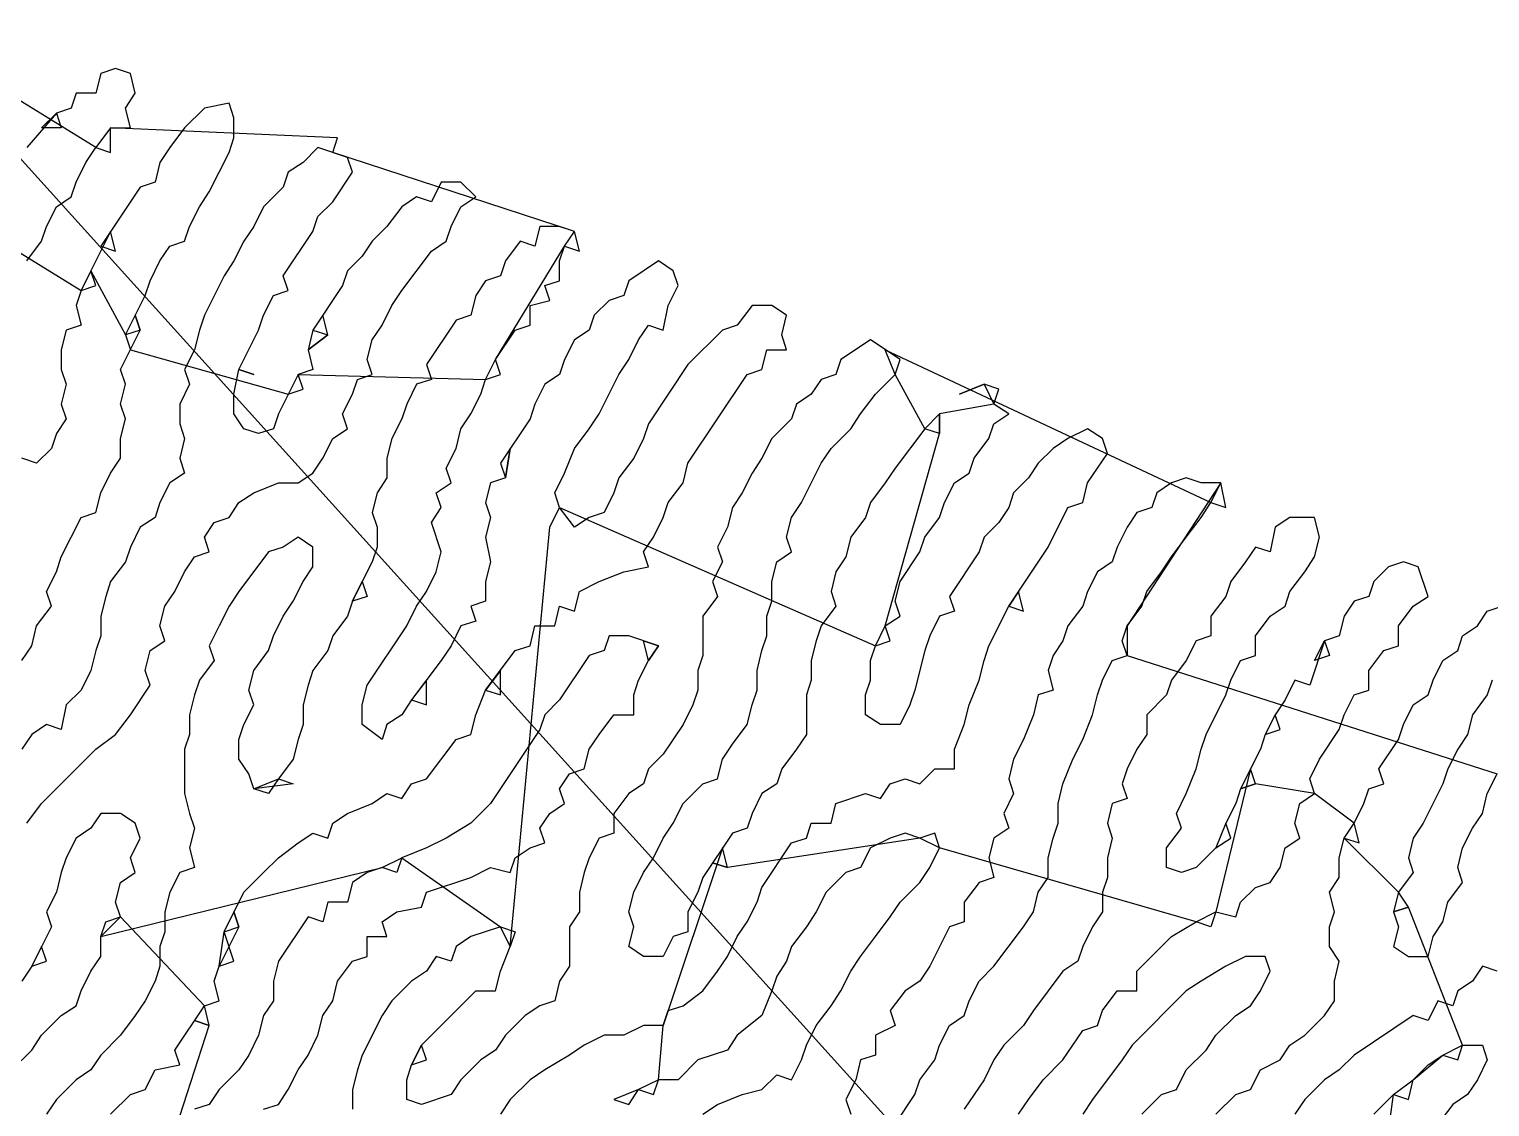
# Model space of a CAD drawing. Header units: metres. Extents: x 15 to 2853, y 44 to 1438.
# Drawn here: x 1689.5 to 1985.5, y 1138.5 to 1357 of the extents above; entities that cross this region are included whole.
import ezdxf

# ---------------------------------------------------------------- set-up
doc = ezdxf.new("R2010")
doc.units = ezdxf.units.M
doc.layers.add('Draw', color=2, linetype='CONTINUOUS')
doc.layers.add('Skip', color=1, linetype='CONTINUOUS')

msp = doc.modelspace()

# ---------------------------------------------------------------- linework, layer by layer
at = {"layer": 'draw'}
for p, q in [((1704, 1348), (1703, 1344)), ((1707, 1349), (1704, 1348)), ((1710, 1348), (1707, 1349)), ((1711, 1344), (1710, 1348)), ((1699, 1344), (1698, 1341)), ((1703, 1344), (1699, 1344)), ((1709, 1341), (1711, 1344)), ((1698, 1341), (1695, 1340)), ((1710, 1337), (1709, 1341)), ((1730, 1342), (1725, 1341)), ((1731, 1339), (1730, 1342)), ((1692, 1337), (1695, 1340)), ((1695, 1340), (1696, 1337)), ((1731, 1335), (1731, 1339)), ((1696, 1337), (1692, 1337)), ((1706, 1337), (1703, 1333)), ((1706, 1332), (1706, 1337)), ((1706, 1337), (1710, 1337)), ((1721, 1337), (1718, 1333)), ((1730, 1332), (1731, 1335)), ((1751, 1332), (1752, 1335)), ((1701, 1330), (1703, 1333)), ((1703, 1333), (1706, 1332)), ((1718, 1333), (1716, 1330)), ((1726, 1324), (1730, 1332)), ((1748, 1333), (1745, 1330)), ((1754, 1331), (1748, 1333)), ((1699, 1326), (1701, 1330)), ((1716, 1330), (1715, 1326)), ((1745, 1330), (1742, 1328)), ((1755, 1328), (1754, 1331)), ((1742, 1328), (1741, 1325)), ((1751, 1322), (1755, 1328)), ((1698, 1323), (1699, 1326)), ((1712, 1325), (1704, 1313)), ((1715, 1326), (1712, 1325)), ((1724, 1321), (1726, 1324)), ((1741, 1325), (1737, 1321)), ((1773, 1326), (1771, 1322)), ((1777, 1326), (1773, 1326)), ((1693, 1317), (1695, 1321)), ((1695, 1321), (1698, 1323)), ((1722, 1317), (1724, 1321)), ((1737, 1321), (1735, 1317)), ((1748, 1319), (1751, 1322)), ((1765, 1321), (1762, 1317)), ((1768, 1323), (1765, 1321)), ((1771, 1322), (1768, 1323)), ((1775, 1317), (1777, 1321)), ((1777, 1321), (1780, 1323)), ((1747, 1316), (1748, 1319)), ((1692, 1314), (1693, 1317)), ((1707, 1312), (1706, 1316)), ((1721, 1314), (1722, 1317)), ((1735, 1317), (1733, 1314)), ((1741, 1307), (1747, 1316)), ((1762, 1317), (1759, 1314)), ((1774, 1314), (1775, 1317)), ((1793, 1317), (1792, 1313)), ((1797, 1317), (1793, 1317)), ((1800, 1316), (1797, 1317)), ((1798, 1313), (1800, 1316)), ((1801, 1312), (1800, 1316)), ((1704, 1313), (1707, 1312)), ((1716, 1310), (1718, 1313)), ((1718, 1313), (1721, 1314)), ((1733, 1314), (1731, 1310)), ((1759, 1314), (1757, 1311)), ((1765, 1304), (1771, 1312)), ((1771, 1312), (1774, 1314)), ((1789, 1314), (1786, 1310)), ((1792, 1313), (1789, 1314)), ((1797, 1310), (1798, 1313)), ((1798, 1313), (1801, 1312)), ((1731, 1310), (1729, 1307)), ((1757, 1311), (1754, 1308)), ((1786, 1310), (1785, 1307)), ((1797, 1306), (1797, 1310)), ((1817, 1310), (1811, 1306)), ((1820, 1308), (1817, 1310)), ((1702, 1308), (1700, 1304)), ((1703, 1305), (1702, 1308)), ((1713, 1303), (1714, 1306)), ((1729, 1307), (1725, 1299)), ((1742, 1304), (1741, 1307)), ((1754, 1308), (1753, 1305)), ((1782, 1306), (1780, 1303)), ((1785, 1307), (1782, 1306)), ((1794, 1305), (1797, 1306)), ((1811, 1306), (1810, 1303)), ((1821, 1305), (1820, 1308)), ((1700, 1304), (1699, 1301)), ((1700, 1304), (1703, 1305)), ((1709, 1295), (1713, 1303)), ((1737, 1299), (1739, 1303)), ((1739, 1303), (1742, 1304)), ((1753, 1305), (1747, 1296)), ((1763, 1301), (1765, 1304)), ((1780, 1303), (1779, 1299)), ((1795, 1302), (1794, 1305)), ((1810, 1303), (1807, 1302)), ((1819, 1301), (1821, 1305)), ((1699, 1301), (1700, 1297)), ((1761, 1297), (1763, 1301)), ((1791, 1301), (1795, 1302)), ((1791, 1297), (1791, 1301)), ((1807, 1302), (1804, 1299)), ((1818, 1296), (1819, 1301)), ((1836, 1301), (1833, 1297)), ((1840, 1301), (1836, 1301)), ((1843, 1299), (1840, 1301)), ((1700, 1297), (1697, 1296)), ((1712, 1296), (1711, 1299)), ((1725, 1299), (1724, 1296)), ((1736, 1296), (1737, 1299)), ((1750, 1295), (1749, 1299)), ((1759, 1294), (1761, 1297)), ((1776, 1298), (1770, 1289)), ((1779, 1299), (1776, 1298)), ((1788, 1296), (1791, 1297)), ((1804, 1299), (1803, 1296)), ((1813, 1294), (1815, 1297)), ((1815, 1297), (1818, 1296)), ((1833, 1297), (1830, 1296)), ((1842, 1295), (1843, 1299)), ((1697, 1296), (1696, 1292)), ((1708, 1288), (1712, 1296)), ((1712, 1296), (1709, 1295)), ((1709, 1295), (1710, 1292)), ((1724, 1296), (1723, 1292)), ((1732, 1288), (1736, 1296)), ((1747, 1296), (1746, 1292)), ((1746, 1292), (1750, 1295)), ((1747, 1296), (1750, 1295)), ((1758, 1290), (1759, 1294)), ((1784, 1290), (1788, 1296)), ((1800, 1294), (1798, 1290)), ((1803, 1296), (1800, 1294)), ((1811, 1290), (1813, 1294)), ((1830, 1296), (1823, 1289)), ((1843, 1292), (1842, 1295)), ((1860, 1294), (1854, 1290)), ((1866, 1290), (1860, 1294)), ((1696, 1292), (1696, 1288)), ((1723, 1292), (1721, 1288)), ((1746, 1292), (1747, 1288)), ((1838, 1288), (1839, 1292)), ((1839, 1292), (1843, 1292)), ((1865, 1287), (1863, 1292)), ((1696, 1288), (1697, 1285)), ((1709, 1285), (1708, 1288)), ((1721, 1288), (1722, 1285)), ((1731, 1283), (1732, 1288)), ((1732, 1288), (1735, 1287)), ((1747, 1288), (1744, 1287)), ((1759, 1287), (1758, 1290)), ((1770, 1289), (1771, 1286)), ((1782, 1286), (1784, 1290)), ((1785, 1287), (1784, 1290)), ((1798, 1290), (1797, 1287)), ((1809, 1287), (1811, 1290)), ((1823, 1289), (1815, 1277)), ((1835, 1287), (1838, 1288)), ((1854, 1290), (1853, 1287)), ((1865, 1287), (1866, 1290)), ((1697, 1285), (1696, 1281)), ((1708, 1281), (1709, 1285)), ((1722, 1285), (1720, 1281)), ((1744, 1287), (1740, 1279)), ((1745, 1284), (1744, 1287)), ((1755, 1283), (1756, 1286)), ((1756, 1286), (1759, 1287)), ((1768, 1285), (1766, 1281)), ((1771, 1286), (1768, 1285)), ((1781, 1283), (1782, 1286)), ((1782, 1286), (1785, 1287)), ((1794, 1285), (1792, 1281)), ((1797, 1287), (1794, 1285)), ((1805, 1279), (1809, 1287)), ((1823, 1269), (1835, 1287)), ((1850, 1286), (1848, 1283)), ((1853, 1287), (1850, 1286)), ((1861, 1283), (1865, 1287)), ((1883, 1285), (1878, 1283)), ((1886, 1284), (1883, 1285)), ((1883, 1285), (1885, 1281)), ((1731, 1279), (1731, 1283)), ((1742, 1283), (1745, 1284)), ((1753, 1279), (1755, 1283)), ((1779, 1279), (1781, 1283)), ((1848, 1283), (1845, 1281)), ((1858, 1279), (1861, 1283)), ((1885, 1281), (1886, 1284)), ((1696, 1281), (1697, 1278)), ((1709, 1278), (1708, 1281)), ((1720, 1281), (1720, 1277)), ((1733, 1276), (1731, 1279)), ((1740, 1279), (1739, 1276)), ((1754, 1276), (1753, 1279)), ((1766, 1281), (1765, 1278)), ((1777, 1276), (1779, 1279)), ((1792, 1281), (1791, 1278)), ((1803, 1276), (1805, 1279)), ((1845, 1281), (1844, 1278)), ((1856, 1276), (1858, 1279)), ((1874, 1279), (1871, 1276)), ((1874, 1275), (1874, 1279)), ((1888, 1279), (1885, 1281)), ((1885, 1277), (1888, 1279)), ((1697, 1278), (1695, 1275)), ((1708, 1274), (1709, 1278)), ((1720, 1277), (1721, 1274)), ((1736, 1275), (1733, 1276)), ((1739, 1276), (1736, 1275)), ((1751, 1274), (1754, 1276)), ((1765, 1278), (1763, 1274)), ((1776, 1272), (1777, 1276)), ((1791, 1278), (1785, 1269)), ((1800, 1272), (1803, 1276)), ((1815, 1277), (1814, 1274)), ((1844, 1278), (1840, 1274)), ((1871, 1276), (1865, 1268)), ((1874, 1275), (1871, 1276)), ((1884, 1274), (1885, 1277)), ((1904, 1276), (1900, 1274)), ((1907, 1274), (1904, 1276)), ((1695, 1275), (1694, 1272)), ((1708, 1270), (1708, 1274)), ((1749, 1270), (1751, 1274)), ((1763, 1274), (1762, 1270)), ((1814, 1274), (1812, 1270)), ((1840, 1274), (1838, 1270)), ((1881, 1270), (1884, 1274)), ((1900, 1274), (1897, 1272)), ((1908, 1271), (1907, 1274)), ((1691, 1269), (1688, 1270)), ((1694, 1272), (1691, 1269)), ((1706, 1267), (1708, 1270)), ((1720, 1270), (1721, 1267)), ((1747, 1267), (1749, 1270)), ((1762, 1270), (1762, 1266)), ((1774, 1268), (1776, 1272)), ((1786, 1266), (1787, 1272)), ((1812, 1270), (1809, 1266)), ((1838, 1270), (1836, 1267)), ((1850, 1269), (1852, 1272)), ((1880, 1267), (1881, 1270)), ((1897, 1272), (1894, 1269)), ((1904, 1265), (1908, 1271)), ((1704, 1263), (1706, 1267)), ((1721, 1267), (1718, 1265)), ((1744, 1265), (1747, 1267)), ((1775, 1265), (1774, 1268)), ((1785, 1269), (1786, 1266)), ((1796, 1263), (1798, 1267)), ((1822, 1265), (1823, 1269)), ((1836, 1267), (1834, 1263)), ((1846, 1261), (1850, 1269)), ((1865, 1268), (1863, 1265)), ((1877, 1265), (1880, 1267)), ((1894, 1269), (1892, 1266)), ((1718, 1265), (1716, 1261)), ((1735, 1263), (1740, 1265)), ((1740, 1265), (1744, 1265)), ((1762, 1266), (1760, 1263)), ((1772, 1263), (1775, 1265)), ((1783, 1265), (1782, 1261)), ((1786, 1266), (1783, 1265)), ((1809, 1266), (1808, 1263)), ((1819, 1261), (1822, 1265)), ((1863, 1265), (1860, 1261)), ((1875, 1261), (1877, 1265)), ((1892, 1266), (1889, 1263)), ((1903, 1261), (1904, 1265)), ((1921, 1265), (1918, 1263)), ((1924, 1266), (1921, 1265)), ((1927, 1265), (1924, 1266)), ((1931, 1265), (1927, 1265)), ((1929, 1261), (1931, 1265)), ((1932, 1260), (1931, 1265)), ((1703, 1259), (1704, 1263)), ((1716, 1261), (1715, 1258)), ((1730, 1258), (1732, 1261)), ((1732, 1261), (1735, 1263)), ((1760, 1263), (1759, 1259)), ((1773, 1260), (1772, 1263)), ((1782, 1261), (1783, 1258)), ((1797, 1260), (1796, 1263)), ((1808, 1263), (1806, 1259)), ((1818, 1258), (1819, 1261)), ((1834, 1263), (1832, 1260)), ((1844, 1258), (1846, 1261)), ((1860, 1261), (1859, 1258)), ((1874, 1258), (1875, 1261)), ((1889, 1263), (1888, 1260)), ((1900, 1260), (1903, 1261)), ((1918, 1263), (1917, 1260)), ((1927, 1258), (1929, 1261)), ((1929, 1261), (1932, 1260)), ((1696, 1250), (1700, 1258)), ((1700, 1258), (1703, 1259)), ((1715, 1258), (1712, 1256)), ((1727, 1257), (1730, 1258)), ((1759, 1259), (1760, 1256)), ((1771, 1257), (1773, 1260)), ((1783, 1258), (1782, 1254)), ((1795, 1256), (1797, 1260)), ((1803, 1258), (1800, 1256)), ((1806, 1259), (1803, 1258)), ((1816, 1254), (1818, 1258)), ((1832, 1260), (1831, 1256)), ((1843, 1254), (1844, 1258)), ((1859, 1258), (1856, 1254)), ((1871, 1254), (1874, 1258)), ((1888, 1260), (1886, 1257)), ((1896, 1252), (1900, 1260)), ((1914, 1259), (1912, 1256)), ((1917, 1260), (1914, 1259)), ((1945, 1258), (1942, 1256)), ((1951, 1254), (1950, 1258)), ((1712, 1256), (1710, 1252)), ((1725, 1254), (1727, 1257)), ((1760, 1256), (1760, 1252)), ((1773, 1251), (1771, 1257)), ((1831, 1256), (1829, 1252)), ((1886, 1257), (1883, 1254)), ((1912, 1256), (1910, 1252)), ((1726, 1251), (1725, 1254)), ((1744, 1254), (1741, 1252)), ((1747, 1252), (1744, 1254)), ((1782, 1254), (1783, 1249)), ((1814, 1251), (1816, 1254)), ((1844, 1251), (1843, 1254)), ((1856, 1254), (1855, 1250)), ((1870, 1251), (1871, 1254)), ((1883, 1254), (1882, 1251)), ((1921, 1250), (1924, 1254)), ((1950, 1250), (1951, 1254)), ((1695, 1247), (1696, 1250)), ((1710, 1252), (1709, 1249)), ((1721, 1247), (1723, 1250)), ((1723, 1250), (1726, 1251)), ((1738, 1251), (1732, 1243)), ((1741, 1252), (1738, 1251)), ((1747, 1248), (1747, 1252)), ((1760, 1252), (1759, 1249)), ((1772, 1247), (1773, 1251)), ((1815, 1248), (1814, 1251)), ((1829, 1252), (1830, 1249)), ((1841, 1249), (1844, 1251)), ((1855, 1250), (1853, 1247)), ((1866, 1245), (1870, 1251)), ((1882, 1251), (1876, 1242)), ((1888, 1240), (1896, 1252)), ((1910, 1252), (1909, 1249)), ((1919, 1247), (1921, 1250)), ((1938, 1252), (1936, 1249)), ((1941, 1251), (1938, 1252)), ((1948, 1247), (1950, 1250)), ((1693, 1243), (1695, 1247)), ((1709, 1249), (1706, 1245)), ((1719, 1243), (1721, 1247)), ((1745, 1245), (1747, 1248)), ((1770, 1243), (1772, 1247)), ((1783, 1249), (1782, 1245)), ((1805, 1245), (1810, 1247)), ((1810, 1247), (1815, 1248)), ((1830, 1249), (1828, 1245)), ((1840, 1245), (1841, 1249)), ((1853, 1247), (1852, 1243)), ((1906, 1247), (1904, 1243)), ((1909, 1249), (1906, 1247)), ((1916, 1243), (1919, 1247)), ((1936, 1249), (1933, 1245)), ((1945, 1243), (1948, 1247)), ((1965, 1248), (1962, 1245)), ((1968, 1249), (1965, 1248)), ((1971, 1248), (1968, 1249)), ((1973, 1242), (1971, 1248)), ((1706, 1245), (1705, 1242)), ((1743, 1241), (1745, 1245)), ((1755, 1241), (1757, 1245)), ((1757, 1245), (1758, 1242)), ((1782, 1245), (1782, 1241)), ((1801, 1243), (1805, 1245)), ((1828, 1245), (1829, 1242)), ((1840, 1241), (1840, 1245)), ((1865, 1241), (1866, 1245)), ((1933, 1245), (1932, 1242)), ((1962, 1245), (1961, 1242)), ((1694, 1240), (1693, 1243)), ((1705, 1242), (1704, 1238)), ((1717, 1240), (1719, 1243)), ((1732, 1243), (1730, 1240)), ((1741, 1238), (1743, 1241)), ((1755, 1241), (1754, 1238)), ((1758, 1242), (1755, 1241)), ((1768, 1240), (1770, 1243)), ((1782, 1241), (1779, 1240)), ((1800, 1239), (1801, 1243)), ((1829, 1242), (1826, 1238)), ((1839, 1238), (1840, 1241)), ((1852, 1243), (1853, 1240)), ((1866, 1238), (1865, 1241)), ((1876, 1242), (1877, 1239)), ((1891, 1239), (1890, 1243)), ((1904, 1243), (1903, 1240)), ((1915, 1240), (1916, 1243)), ((1932, 1242), (1929, 1238)), ((1944, 1240), (1945, 1243)), ((1958, 1241), (1956, 1238)), ((1961, 1242), (1958, 1241)), ((1970, 1240), (1973, 1242)), ((1691, 1236), (1694, 1240)), ((1704, 1238), (1704, 1234)), ((1716, 1236), (1717, 1240)), ((1739, 1234), (1741, 1238)), ((1754, 1238), (1751, 1234)), ((1766, 1236), (1768, 1240)), ((1779, 1240), (1780, 1237)), ((1796, 1236), (1797, 1240)), ((1797, 1240), (1800, 1239)), ((1826, 1238), (1826, 1230)), ((1839, 1234), (1839, 1238)), ((1853, 1240), (1850, 1236)), ((1863, 1236), (1866, 1238)), ((1874, 1238), (1872, 1234)), ((1877, 1239), (1874, 1238)), ((1884, 1232), (1888, 1240)), ((1888, 1240), (1891, 1239)), ((1903, 1240), (1900, 1236)), ((1912, 1236), (1915, 1240)), ((1929, 1238), (1929, 1234)), ((1938, 1234), (1941, 1238)), ((1941, 1238), (1944, 1240)), ((1956, 1238), (1955, 1234)), ((1983, 1236), (1985, 1239)), ((1985, 1239), (1988, 1240)), ((1690, 1232), (1691, 1236)), ((1717, 1233), (1716, 1236)), ((1728, 1236), (1726, 1232)), ((1758, 1224), (1766, 1236)), ((1777, 1236), (1775, 1232)), ((1780, 1237), (1777, 1236)), ((1791, 1232), (1792, 1236)), ((1792, 1236), (1796, 1236)), ((1850, 1236), (1849, 1233)), ((1861, 1232), (1863, 1236)), ((1864, 1233), (1863, 1236)), ((1900, 1236), (1899, 1233)), ((1911, 1233), (1912, 1236)), ((1912, 1236), (1912, 1230)), ((1967, 1232), (1967, 1236)), ((1980, 1234), (1983, 1236)), ((1688, 1229), (1690, 1232)), ((1704, 1234), (1703, 1231)), ((1714, 1231), (1717, 1233)), ((1726, 1232), (1727, 1229)), ((1738, 1231), (1739, 1234)), ((1751, 1234), (1750, 1231)), ((1775, 1232), (1773, 1229)), ((1788, 1231), (1791, 1232)), ((1807, 1234), (1806, 1231)), ((1811, 1234), (1807, 1234)), ((1817, 1232), (1811, 1234)), ((1815, 1229), (1814, 1233)), ((1817, 1232), (1815, 1229)), ((1838, 1231), (1839, 1234)), ((1849, 1233), (1848, 1229)), ((1860, 1229), (1861, 1232)), ((1861, 1232), (1864, 1233)), ((1872, 1234), (1871, 1231)), ((1883, 1229), (1884, 1232)), ((1899, 1233), (1897, 1230)), ((1912, 1230), (1911, 1233)), ((1926, 1233), (1924, 1229)), ((1929, 1234), (1926, 1233)), ((1938, 1230), (1938, 1234)), ((1950, 1229), (1952, 1233)), ((1955, 1234), (1952, 1233)), ((1952, 1233), (1953, 1230)), ((1964, 1231), (1967, 1232)), ((1979, 1231), (1980, 1234)), ((1703, 1231), (1702, 1227)), ((1713, 1227), (1714, 1231)), ((1727, 1229), (1724, 1225)), ((1750, 1231), (1747, 1227)), ((1773, 1229), (1767, 1221)), ((1803, 1230), (1797, 1221)), ((1806, 1231), (1803, 1230)), ((1813, 1225), (1815, 1229)), ((1826, 1230), (1825, 1227)), ((1837, 1227), (1838, 1231)), ((1848, 1229), (1848, 1225)), ((1860, 1225), (1860, 1229)), ((1871, 1231), (1869, 1223)), ((1882, 1225), (1883, 1229)), ((1897, 1230), (1896, 1227)), ((1907, 1225), (1909, 1229)), ((1909, 1229), (1912, 1230)), ((1924, 1229), (1921, 1225)), ((1933, 1225), (1935, 1229)), ((1935, 1229), (1938, 1230)), ((1953, 1230), (1950, 1229)), ((1961, 1227), (1964, 1231)), ((1974, 1225), (1976, 1229)), ((1976, 1229), (1979, 1231)), ((1702, 1227), (1700, 1223)), ((1714, 1224), (1713, 1227)), ((1734, 1223), (1735, 1227)), ((1747, 1227), (1746, 1224)), ((1785, 1227), (1782, 1223)), ((1785, 1222), (1785, 1227)), ((1825, 1227), (1825, 1223)), ((1837, 1223), (1837, 1227)), ((1896, 1227), (1897, 1223)), ((1961, 1223), (1961, 1227)), ((1700, 1223), (1697, 1220)), ((1710, 1218), (1714, 1224)), ((1724, 1225), (1723, 1222)), ((1735, 1220), (1734, 1223)), ((1746, 1224), (1745, 1220)), ((1770, 1220), (1770, 1225)), ((1782, 1223), (1785, 1222)), ((1812, 1222), (1813, 1225)), ((1825, 1223), (1824, 1220)), ((1836, 1220), (1837, 1223)), ((1848, 1225), (1847, 1222)), ((1859, 1222), (1860, 1225)), ((1869, 1223), (1868, 1220)), ((1897, 1223), (1894, 1222)), ((1906, 1222), (1907, 1225)), ((1921, 1225), (1920, 1222)), ((1932, 1222), (1933, 1225)), ((1946, 1225), (1944, 1221)), ((1949, 1224), (1946, 1225)), ((1958, 1222), (1961, 1223)), ((1973, 1222), (1974, 1225)), ((1986, 1225), (1985, 1222)), ((1697, 1220), (1696, 1215)), ((1723, 1222), (1722, 1218)), ((1733, 1216), (1735, 1220)), ((1745, 1220), (1745, 1216)), ((1757, 1216), (1757, 1220)), ((1767, 1221), (1765, 1218)), ((1767, 1221), (1770, 1220)), ((1797, 1221), (1794, 1218)), ((1812, 1218), (1812, 1222)), ((1824, 1220), (1822, 1216)), ((1835, 1216), (1836, 1220)), ((1847, 1222), (1847, 1214)), ((1859, 1218), (1859, 1222)), ((1868, 1220), (1866, 1216)), ((1879, 1216), (1880, 1220)), ((1894, 1222), (1893, 1218)), ((1905, 1218), (1906, 1222)), ((1920, 1222), (1916, 1218)), ((1928, 1214), (1932, 1222)), ((1944, 1221), (1942, 1218)), ((1956, 1218), (1958, 1222)), ((1968, 1216), (1970, 1220)), ((1970, 1220), (1973, 1222)), ((1985, 1222), (1982, 1218)), ((1722, 1218), (1722, 1214)), ((1765, 1218), (1762, 1216)), ((1779, 1214), (1780, 1218)), ((1794, 1218), (1793, 1215)), ((1805, 1214), (1808, 1218)), ((1808, 1218), (1812, 1218)), ((1862, 1216), (1859, 1218)), ((1893, 1218), (1891, 1213)), ((1903, 1213), (1905, 1218)), ((1916, 1218), (1916, 1214)), ((1942, 1218), (1940, 1214)), ((1943, 1215), (1942, 1218)), ((1955, 1215), (1956, 1218)), ((1982, 1218), (1981, 1214)), ((1690, 1214), (1688, 1211)), ((1693, 1216), (1690, 1214)), ((1696, 1215), (1693, 1216)), ((1703, 1211), (1707, 1214)), ((1722, 1214), (1721, 1211)), ((1732, 1213), (1733, 1216)), ((1745, 1216), (1744, 1213)), ((1761, 1213), (1757, 1216)), ((1762, 1216), (1761, 1213)), ((1776, 1213), (1779, 1214)), ((1793, 1215), (1783, 1200)), ((1803, 1211), (1805, 1214)), ((1822, 1216), (1818, 1210)), ((1832, 1212), (1835, 1216)), ((1847, 1214), (1845, 1211)), ((1866, 1216), (1862, 1216)), ((1877, 1211), (1879, 1216)), ((1916, 1214), (1914, 1211)), ((1927, 1211), (1928, 1214)), ((1940, 1214), (1939, 1211)), ((1940, 1214), (1943, 1215)), ((1951, 1209), (1955, 1215)), ((1967, 1213), (1968, 1216)), ((1981, 1214), (1979, 1211)), ((1721, 1211), (1721, 1207)), ((1732, 1209), (1732, 1213)), ((1744, 1213), (1743, 1209)), ((1770, 1205), (1776, 1213)), ((1802, 1207), (1803, 1211)), ((1830, 1209), (1832, 1212)), ((1845, 1211), (1842, 1207)), ((1877, 1207), (1877, 1211)), ((1891, 1213), (1889, 1209)), ((1901, 1209), (1903, 1213)), ((1914, 1211), (1912, 1207)), ((1926, 1207), (1927, 1211)), ((1939, 1211), (1935, 1203)), ((1963, 1207), (1967, 1213)), ((1979, 1211), (1977, 1207)), ((1734, 1206), (1732, 1209)), ((1818, 1210), (1815, 1207)), ((1829, 1205), (1830, 1209)), ((1889, 1209), (1888, 1205)), ((1899, 1204), (1901, 1209)), ((1949, 1205), (1951, 1209)), ((1692, 1200), (1699, 1207)), ((1735, 1203), (1734, 1206)), ((1735, 1203), (1740, 1205)), ((1740, 1205), (1738, 1202)), ((1740, 1205), (1743, 1204)), ((1767, 1204), (1770, 1205)), ((1797, 1203), (1799, 1206)), ((1799, 1206), (1802, 1207)), ((1815, 1207), (1814, 1204)), ((1826, 1204), (1829, 1205)), ((1842, 1207), (1841, 1204)), ((1864, 1204), (1867, 1205)), ((1867, 1205), (1870, 1204)), ((1870, 1204), (1873, 1207)), ((1873, 1207), (1877, 1207)), ((1888, 1205), (1889, 1202)), ((1912, 1207), (1911, 1204)), ((1924, 1202), (1926, 1207)), ((1938, 1204), (1937, 1207)), ((1950, 1202), (1949, 1205)), ((1964, 1204), (1963, 1207)), ((1977, 1207), (1976, 1204)), ((1721, 1202), (1722, 1198)), ((1738, 1202), (1735, 1203)), ((1759, 1200), (1762, 1202)), ((1762, 1202), (1765, 1201)), ((1765, 1201), (1767, 1204)), ((1798, 1200), (1797, 1203)), ((1811, 1202), (1808, 1198)), ((1814, 1204), (1811, 1202)), ((1822, 1200), (1826, 1204)), ((1838, 1202), (1836, 1198)), ((1841, 1204), (1838, 1202)), ((1853, 1200), (1859, 1202)), ((1859, 1202), (1862, 1201)), ((1862, 1201), (1864, 1204)), ((1889, 1202), (1887, 1198)), ((1898, 1200), (1899, 1204)), ((1911, 1204), (1912, 1201)), ((1922, 1198), (1924, 1202)), ((1935, 1203), (1934, 1200)), ((1938, 1204), (1935, 1203)), ((1947, 1200), (1950, 1202)), ((1960, 1200), (1961, 1203)), ((1961, 1203), (1964, 1204)), ((1976, 1204), (1972, 1196)), ((1984, 1198), (1985, 1202)), ((1689, 1196), (1692, 1200)), ((1754, 1198), (1759, 1200)), ((1783, 1200), (1779, 1196)), ((1795, 1198), (1798, 1200)), ((1820, 1196), (1822, 1200)), ((1852, 1196), (1853, 1200)), ((1898, 1196), (1898, 1200)), ((1909, 1200), (1908, 1196)), ((1912, 1201), (1909, 1200)), ((1934, 1200), (1932, 1196)), ((1946, 1196), (1947, 1200)), ((1958, 1196), (1960, 1200)), ((1704, 1198), (1702, 1195)), ((1708, 1198), (1704, 1198)), ((1711, 1196), (1708, 1198)), ((1712, 1193), (1711, 1196)), ((1722, 1198), (1723, 1195)), ((1750, 1193), (1751, 1196)), ((1751, 1196), (1754, 1198)), ((1793, 1195), (1795, 1198)), ((1808, 1198), (1808, 1194)), ((1818, 1193), (1820, 1196)), ((1836, 1198), (1835, 1195)), ((1847, 1193), (1848, 1196)), ((1848, 1196), (1852, 1196)), ((1887, 1198), (1888, 1195)), ((1897, 1193), (1898, 1196)), ((1908, 1196), (1909, 1193)), ((1923, 1195), (1922, 1198)), ((1932, 1196), (1930, 1191)), ((1933, 1193), (1932, 1196)), ((1947, 1193), (1946, 1196)), ((1956, 1193), (1958, 1196)), ((1959, 1192), (1958, 1196)), ((1972, 1196), (1970, 1193)), ((1982, 1195), (1984, 1198)), ((1699, 1193), (1697, 1189)), ((1702, 1195), (1699, 1193)), ((1710, 1189), (1712, 1193)), ((1723, 1195), (1722, 1191)), ((1744, 1192), (1747, 1194)), ((1747, 1194), (1750, 1193)), ((1774, 1193), (1770, 1191)), ((1794, 1192), (1793, 1195)), ((1805, 1193), (1803, 1189)), ((1808, 1194), (1805, 1193)), ((1816, 1189), (1818, 1193)), ((1832, 1194), (1826, 1185)), ((1835, 1195), (1832, 1194)), ((1844, 1192), (1847, 1193)), ((1864, 1193), (1860, 1191)), ((1867, 1194), (1864, 1193)), ((1870, 1193), (1867, 1194)), ((1873, 1194), (1870, 1193)), ((1874, 1191), (1870, 1193)), ((1874, 1191), (1873, 1194)), ((1885, 1193), (1884, 1189)), ((1888, 1195), (1885, 1193)), ((1896, 1189), (1897, 1193)), ((1909, 1193), (1908, 1189)), ((1920, 1191), (1923, 1195)), ((1930, 1191), (1933, 1193)), ((1944, 1191), (1947, 1193)), ((1955, 1189), (1956, 1193)), ((1956, 1193), (1959, 1192)), ((1970, 1193), (1969, 1189)), ((1980, 1191), (1982, 1195)), ((1722, 1191), (1723, 1187)), ((1740, 1189), (1744, 1192)), ((1788, 1189), (1791, 1191)), ((1791, 1191), (1794, 1192)), ((1831, 1187), (1830, 1191)), ((1838, 1183), (1844, 1192)), ((1860, 1191), (1858, 1187)), ((1920, 1187), (1920, 1191)), ((1930, 1191), (1926, 1187)), ((1943, 1187), (1944, 1191)), ((1979, 1187), (1980, 1191)), ((1697, 1189), (1696, 1186)), ((1711, 1186), (1710, 1189)), ((1723, 1187), (1720, 1186)), ((1737, 1186), (1740, 1189)), ((1761, 1187), (1758, 1186)), ((1761, 1187), (1765, 1189)), ((1764, 1186), (1761, 1187)), ((1765, 1189), (1764, 1186)), ((1779, 1185), (1783, 1187)), ((1783, 1187), (1787, 1186)), ((1787, 1186), (1788, 1189)), ((1803, 1189), (1802, 1186)), ((1814, 1186), (1816, 1189)), ((1831, 1187), (1828, 1188)), ((1858, 1187), (1855, 1186)), ((1870, 1184), (1872, 1187)), ((1884, 1189), (1885, 1185)), ((1896, 1185), (1896, 1189)), ((1908, 1189), (1908, 1185)), ((1923, 1186), (1920, 1187)), ((1926, 1187), (1923, 1186)), ((1941, 1184), (1943, 1187)), ((1955, 1185), (1955, 1189)), ((1969, 1189), (1970, 1186)), ((1980, 1184), (1979, 1187)), ((1696, 1186), (1695, 1182)), ((1707, 1180), (1708, 1184)), ((1708, 1184), (1711, 1186)), ((1720, 1186), (1718, 1182)), ((1755, 1184), (1754, 1180)), ((1758, 1186), (1755, 1184)), ((1770, 1182), (1779, 1185)), ((1802, 1186), (1801, 1182)), ((1812, 1182), (1814, 1186)), ((1826, 1185), (1825, 1182)), ((1855, 1186), (1851, 1182)), ((1866, 1180), (1870, 1184)), ((1882, 1184), (1879, 1180)), ((1885, 1185), (1882, 1184)), ((1894, 1182), (1896, 1185)), ((1908, 1185), (1907, 1182)), ((1938, 1183), (1941, 1184)), ((1953, 1182), (1955, 1185)), ((1970, 1186), (1967, 1182)), ((1718, 1182), (1717, 1178)), ((1729, 1174), (1733, 1182)), ((1769, 1179), (1770, 1182)), ((1801, 1182), (1801, 1178)), ((1811, 1178), (1812, 1182)), ((1825, 1182), (1823, 1178)), ((1837, 1180), (1838, 1183)), ((1851, 1182), (1849, 1178)), ((1893, 1178), (1894, 1182)), ((1907, 1182), (1907, 1178)), ((1935, 1180), (1938, 1183)), ((1954, 1178), (1953, 1182)), ((1967, 1182), (1966, 1178)), ((1969, 1179), (1967, 1182)), ((1708, 1177), (1707, 1180)), ((1750, 1180), (1749, 1176)), ((1754, 1180), (1750, 1180)), ((1764, 1178), (1769, 1179)), ((1835, 1176), (1837, 1180)), ((1864, 1177), (1866, 1180)), ((1879, 1180), (1879, 1176)), ((1934, 1177), (1935, 1180)), ((1969, 1179), (1966, 1178)), ((1976, 1176), (1977, 1180)), ((1693, 1178), (1694, 1175)), ((1708, 1177), (1704, 1173)), ((1704, 1173), (1705, 1176)), ((1705, 1176), (1708, 1177)), ((1717, 1178), (1717, 1174)), ((1732, 1175), (1731, 1178)), ((1746, 1177), (1740, 1168)), ((1749, 1176), (1746, 1177)), ((1761, 1176), (1764, 1178)), ((1762, 1173), (1761, 1176)), ((1801, 1178), (1799, 1175)), ((1812, 1175), (1811, 1178)), ((1823, 1178), (1823, 1174)), ((1833, 1173), (1835, 1176)), ((1849, 1178), (1847, 1175)), ((1879, 1176), (1876, 1175)), ((1891, 1175), (1893, 1178)), ((1907, 1178), (1905, 1175)), ((1921, 1173), (1926, 1176)), ((1926, 1176), (1930, 1178)), ((1929, 1175), (1926, 1176)), ((1930, 1178), (1929, 1175)), ((1930, 1178), (1934, 1177)), ((1953, 1175), (1954, 1178)), ((1966, 1178), (1967, 1175)), ((1974, 1173), (1976, 1176)), ((1694, 1175), (1690, 1167)), ((1704, 1169), (1704, 1173)), ((1717, 1174), (1716, 1171)), ((1732, 1175), (1728, 1167)), ((1729, 1174), (1732, 1175)), ((1731, 1168), (1729, 1174)), ((1758, 1169), (1758, 1173)), ((1758, 1173), (1762, 1173)), ((1779, 1173), (1776, 1171)), ((1785, 1175), (1779, 1173)), ((1787, 1171), (1785, 1175)), ((1785, 1175), (1788, 1174)), ((1788, 1174), (1787, 1171)), ((1799, 1175), (1799, 1167)), ((1811, 1171), (1812, 1175)), ((1820, 1173), (1818, 1169)), ((1823, 1174), (1820, 1173)), ((1831, 1169), (1833, 1173)), ((1847, 1175), (1844, 1171)), ((1858, 1169), (1861, 1173)), ((1876, 1175), (1872, 1167)), ((1885, 1167), (1891, 1175)), ((1905, 1175), (1903, 1171)), ((1914, 1166), (1921, 1173)), ((1953, 1171), (1953, 1175)), ((1967, 1175), (1966, 1171)), ((1973, 1169), (1974, 1173)), ((1693, 1168), (1692, 1171)), ((1716, 1171), (1716, 1167)), ((1776, 1171), (1775, 1168)), ((1785, 1166), (1787, 1171)), ((1814, 1169), (1811, 1171)), ((1844, 1171), (1843, 1168)), ((1903, 1171), (1902, 1168)), ((1955, 1168), (1953, 1171)), ((1966, 1171), (1969, 1169)), ((1690, 1167), (1688, 1164)), ((1690, 1167), (1693, 1168)), ((1702, 1166), (1704, 1169)), ((1716, 1167), (1715, 1164)), ((1727, 1164), (1728, 1167)), ((1728, 1167), (1731, 1168)), ((1740, 1168), (1739, 1164)), ((1752, 1164), (1755, 1168)), ((1755, 1168), (1758, 1169)), ((1772, 1169), (1770, 1166)), ((1775, 1168), (1772, 1169)), ((1799, 1167), (1797, 1164)), ((1818, 1169), (1814, 1169)), ((1829, 1166), (1831, 1169)), ((1843, 1168), (1841, 1165)), ((1856, 1166), (1858, 1169)), ((1872, 1167), (1870, 1164)), ((1882, 1164), (1885, 1167)), ((1902, 1168), (1899, 1166)), ((1936, 1169), (1932, 1167)), ((1940, 1169), (1936, 1169)), ((1941, 1166), (1940, 1169)), ((1954, 1164), (1955, 1168)), ((1969, 1169), (1973, 1169)), ((1984, 1167), (1982, 1164)), ((1987, 1166), (1984, 1167)), ((1700, 1162), (1702, 1166)), ((1715, 1164), (1713, 1160)), ((1728, 1160), (1727, 1164)), ((1739, 1164), (1739, 1160)), ((1751, 1160), (1752, 1164)), ((1767, 1164), (1763, 1160)), ((1770, 1166), (1767, 1164)), ((1784, 1162), (1785, 1166)), ((1797, 1164), (1796, 1160)), ((1826, 1162), (1829, 1166)), ((1841, 1165), (1840, 1162)), ((1854, 1162), (1856, 1166)), ((1870, 1164), (1867, 1162)), ((1880, 1160), (1882, 1164)), ((1899, 1166), (1893, 1158)), ((1914, 1162), (1914, 1166)), ((1927, 1164), (1924, 1162)), ((1939, 1162), (1941, 1166)), ((1954, 1160), (1954, 1164)), ((1982, 1164), (1979, 1162)), ((1699, 1159), (1700, 1162)), ((1769, 1151), (1780, 1162)), ((1780, 1162), (1784, 1162)), ((1822, 1159), (1826, 1162)), ((1840, 1162), (1838, 1157)), ((1852, 1159), (1854, 1162)), ((1867, 1162), (1864, 1158)), ((1907, 1158), (1910, 1162)), ((1910, 1162), (1914, 1162)), ((1924, 1162), (1913, 1151)), ((1937, 1159), (1939, 1162)), ((1979, 1162), (1978, 1159)), ((1696, 1157), (1699, 1159)), ((1713, 1160), (1711, 1157)), ((1719, 1150), (1725, 1159)), ((1725, 1159), (1728, 1160)), ((1726, 1155), (1725, 1159)), ((1739, 1160), (1737, 1157)), ((1749, 1157), (1751, 1160)), ((1763, 1160), (1761, 1157)), ((1793, 1159), (1790, 1157)), ((1796, 1160), (1793, 1159)), ((1818, 1155), (1819, 1158)), ((1819, 1158), (1822, 1159)), ((1849, 1155), (1852, 1159)), ((1864, 1158), (1865, 1155)), ((1879, 1157), (1880, 1160)), ((1893, 1158), (1891, 1155)), ((1906, 1155), (1907, 1158)), ((1934, 1157), (1937, 1159)), ((1952, 1157), (1954, 1160)), ((1975, 1160), (1973, 1156)), ((1978, 1159), (1975, 1160)), ((1692, 1153), (1696, 1157)), ((1711, 1157), (1708, 1153)), ((1726, 1155), (1723, 1156)), ((1737, 1157), (1736, 1153)), ((1748, 1153), (1749, 1157)), ((1761, 1157), (1757, 1149)), ((1790, 1157), (1786, 1153)), ((1814, 1155), (1810, 1153)), ((1818, 1155), (1814, 1155)), ((1847, 1151), (1849, 1155)), ((1865, 1155), (1861, 1153)), ((1874, 1151), (1876, 1155)), ((1876, 1155), (1879, 1157)), ((1903, 1154), (1906, 1155)), ((1948, 1153), (1952, 1157)), ((1970, 1157), (1958, 1149)), ((1973, 1156), (1970, 1157)), ((1690, 1150), (1692, 1153)), ((1736, 1153), (1734, 1149)), ((1746, 1149), (1748, 1153)), ((1786, 1153), (1784, 1150)), ((1806, 1153), (1802, 1151)), ((1810, 1153), (1806, 1153)), ((1833, 1153), (1831, 1150)), ((1861, 1153), (1861, 1149)), ((1899, 1148), (1903, 1154)), ((1928, 1150), (1930, 1153)), ((1945, 1151), (1948, 1153)), ((1686, 1146), (1690, 1150)), ((1704, 1149), (1702, 1146)), ((1720, 1147), (1719, 1150)), ((1734, 1149), (1732, 1146)), ((1744, 1146), (1746, 1149)), ((1757, 1149), (1756, 1146)), ((1769, 1151), (1767, 1147)), ((1770, 1148), (1769, 1151)), ((1784, 1150), (1781, 1148)), ((1799, 1149), (1794, 1146)), ((1802, 1151), (1799, 1149)), ((1831, 1150), (1825, 1148)), ((1846, 1148), (1847, 1151)), ((1861, 1149), (1858, 1148)), ((1873, 1148), (1874, 1151)), ((1887, 1151), (1885, 1148)), ((1913, 1151), (1911, 1148)), ((1943, 1148), (1945, 1151)), ((1958, 1149), (1955, 1146)), ((1973, 1147), (1976, 1149)), ((1976, 1149), (1980, 1151)), ((1976, 1149), (1979, 1148)), ((1979, 1148), (1980, 1151)), ((1980, 1151), (1984, 1151)), ((1984, 1151), (1985, 1148)), ((1702, 1146), (1699, 1144)), ((1713, 1142), (1715, 1146)), ((1715, 1146), (1720, 1147)), ((1742, 1142), (1744, 1146)), ((1756, 1146), (1755, 1142)), ((1766, 1144), (1767, 1147)), ((1767, 1147), (1770, 1148)), ((1781, 1148), (1777, 1144)), ((1794, 1146), (1791, 1144)), ((1825, 1148), (1821, 1144)), ((1844, 1144), (1846, 1148)), ((1858, 1148), (1857, 1144)), ((1870, 1144), (1873, 1148)), ((1885, 1148), (1883, 1144)), ((1911, 1148), (1905, 1140)), ((1922, 1142), (1924, 1146)), ((1937, 1142), (1939, 1146)), ((1939, 1146), (1943, 1148)), ((1955, 1146), (1952, 1144)), ((1970, 1144), (1973, 1147)), ((1985, 1148), (1983, 1144)), ((1766, 1140), (1766, 1144)), ((1777, 1144), (1775, 1141)), ((1817, 1144), (1813, 1142)), ((1816, 1141), (1817, 1144)), ((1821, 1144), (1817, 1144)), ((1838, 1142), (1841, 1145)), ((1841, 1145), (1844, 1144)), ((1857, 1144), (1855, 1140)), ((1869, 1141), (1870, 1144)), ((1883, 1144), (1879, 1138)), ((1892, 1140), (1895, 1144)), ((1952, 1144), (1948, 1140)), ((1966, 1141), (1970, 1144)), ((1969, 1140), (1970, 1144)), ((1983, 1144), (1981, 1141)), ((1695, 1140), (1693, 1137)), ((1710, 1141), (1713, 1142)), ((1728, 1142), (1726, 1139)), ((1740, 1139), (1742, 1142)), ((1755, 1142), (1755, 1138)), ((1769, 1139), (1766, 1140)), ((1775, 1141), (1769, 1139)), ((1787, 1140), (1785, 1137)), ((1813, 1142), (1808, 1140)), ((1808, 1140), (1811, 1139)), ((1811, 1139), (1813, 1142)), ((1813, 1142), (1816, 1141)), ((1829, 1139), (1834, 1141)), ((1834, 1141), (1838, 1142)), ((1855, 1140), (1856, 1137)), ((1865, 1135), (1869, 1141)), ((1890, 1137), (1892, 1140)), ((1905, 1140), (1903, 1137)), ((1919, 1141), (1922, 1142)), ((1930, 1137), (1934, 1141)), ((1934, 1141), (1937, 1142)), ((1948, 1140), (1946, 1137)), ((1962, 1137), (1966, 1141)), ((1966, 1141), (1969, 1140)), ((1981, 1141), (1978, 1139)), ((1726, 1139), (1723, 1138)), ((1737, 1138), (1740, 1139)), ((1826, 1137), (1829, 1139)), ((1978, 1139), (1975, 1135))]:
    msp.add_line(p, q, dxfattribs=at)
at = {"layer": 'skip'}
for p, q in [((1703, 1333), (1664, 1357)), ((1664, 1357), (2045, 935)), ((1725, 1341), (1721, 1337)), ((1695, 1340), (1689, 1333)), ((1752, 1335), (1706, 1337)), ((1800, 1316), (1751, 1332)), ((1780, 1323), (1777, 1326)), ((1679, 1317), (1700, 1304)), ((1706, 1316), (1702, 1308)), ((1689, 1310), (1692, 1314)), ((1784, 1290), (1798, 1313)), ((1714, 1306), (1716, 1310)), ((1702, 1308), (1709, 1295)), ((1711, 1299), (1712, 1296)), ((1749, 1299), (1747, 1296)), ((1750, 1295), (1746, 1292)), ((1710, 1292), (1742, 1283)), ((1863, 1292), (1929, 1261)), ((1735, 1287), (1732, 1288)), ((1744, 1287), (1782, 1286)), ((1871, 1276), (1865, 1287)), ((1878, 1283), (1883, 1285)), ((1885, 1281), (1874, 1279)), ((1874, 1279), (1874, 1275)), ((1852, 1272), (1856, 1276)), ((1721, 1274), (1720, 1270)), ((1863, 1236), (1874, 1275)), ((1787, 1272), (1786, 1266)), ((1798, 1267), (1800, 1272)), ((1931, 1265), (1912, 1236)), ((1800, 1256), (1797, 1260)), ((1797, 1260), (1861, 1232)), ((1924, 1254), (1927, 1258)), ((1950, 1258), (1945, 1258)), ((1787, 1171), (1795, 1256)), ((1942, 1256), (1941, 1251)), ((1759, 1249), (1757, 1245)), ((1757, 1245), (1755, 1241)), ((1890, 1243), (1888, 1240)), ((1730, 1240), (1728, 1236)), ((1967, 1236), (1970, 1240)), ((1814, 1233), (1817, 1232)), ((1815, 1229), (1817, 1232)), ((1952, 1233), (1949, 1224)), ((1735, 1227), (1738, 1231)), ((1782, 1223), (1788, 1231)), ((1912, 1230), (1987, 1206)), ((1757, 1220), (1758, 1224)), ((1770, 1225), (1767, 1221)), ((1780, 1218), (1782, 1223)), ((1880, 1220), (1882, 1225)), ((1707, 1214), (1710, 1218)), ((1942, 1218), (1940, 1214)), ((1699, 1207), (1703, 1211)), ((1743, 1209), (1740, 1205)), ((1721, 1207), (1721, 1202)), ((1937, 1207), (1930, 1178)), ((1985, 1202), (1987, 1206)), ((1743, 1204), (1735, 1203)), ((1935, 1203), (1938, 1204)), ((1950, 1202), (1938, 1204)), ((1958, 1196), (1950, 1202)), ((1779, 1196), (1774, 1193)), ((1932, 1196), (1930, 1191)), ((1870, 1193), (1831, 1187)), ((1967, 1182), (1956, 1193)), ((1770, 1191), (1765, 1189)), ((1830, 1191), (1818, 1155)), ((1872, 1187), (1874, 1191)), ((1926, 1176), (1874, 1191)), ((1704, 1173), (1761, 1187)), ((1765, 1189), (1785, 1175)), ((1828, 1188), (1831, 1187)), ((1733, 1182), (1737, 1186)), ((1977, 1180), (1980, 1184)), ((1695, 1182), (1693, 1178)), ((1966, 1178), (1969, 1179)), ((1980, 1151), (1969, 1179)), ((1725, 1159), (1708, 1177)), ((1731, 1178), (1732, 1175)), ((1861, 1173), (1864, 1177)), ((1728, 1167), (1729, 1174)), ((1692, 1171), (1690, 1167)), ((1932, 1167), (1927, 1164)), ((1702, 1081), (1726, 1155)), ((1723, 1156), (1726, 1155)), ((1817, 1144), (1818, 1155)), ((1838, 1157), (1833, 1153)), ((1891, 1155), (1887, 1151)), ((1930, 1153), (1934, 1157)), ((1708, 1153), (1704, 1149)), ((1767, 1147), (1769, 1151)), ((1924, 1146), (1928, 1150)), ((1970, 1144), (1976, 1149)), ((1732, 1146), (1728, 1142)), ((1895, 1144), (1899, 1148)), ((1699, 1144), (1695, 1140)), ((1791, 1144), (1787, 1140)), ((1706, 1137), (1710, 1141)), ((1915, 1137), (1919, 1141)), ((1956, 1070), (1966, 1141))]:
    msp.add_line(p, q, dxfattribs=at)

doc.saveas('drawing.dxf')
